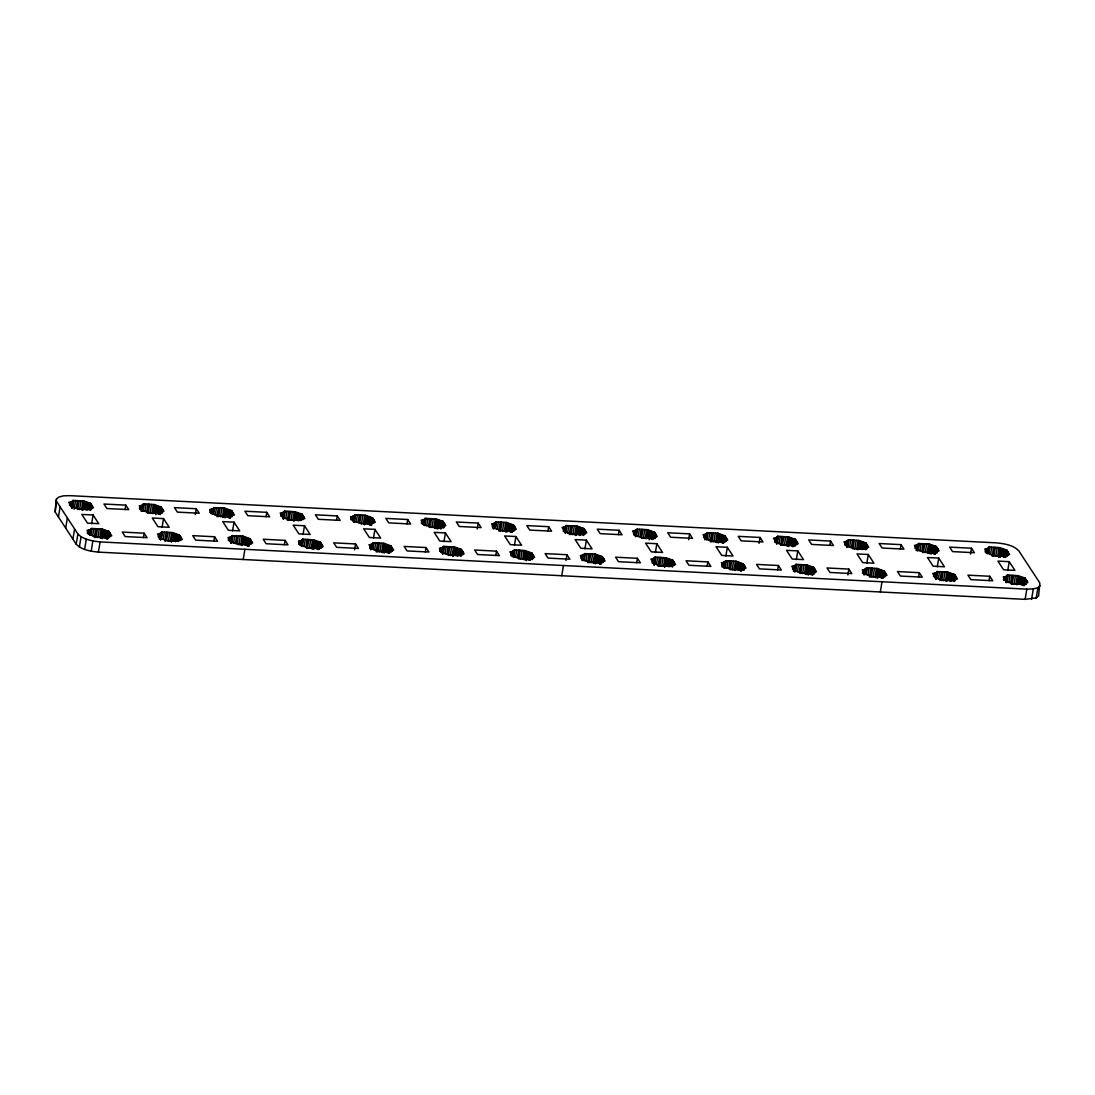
<?xml version="1.0" encoding="UTF-8"?>
<svg xmlns="http://www.w3.org/2000/svg" width="1095" height="1095" viewBox="0 0 1095 1095"><rect width="100%" height="100%" fill="white"/><g stroke="black" fill="none" stroke-linecap="round" stroke-linejoin="round"><path stroke-width="1.5" d="M56.434 499.115L55.147 511.981L76.212 544.215C81.92 550.087 90.625 551.264 98.399 552.126L1025.125 599.348L1036.24 597.925L1038.566 595.885L1039.853 583.019L1018.788 550.785C1013.08 544.913 1004.375 543.736 996.601 542.874L69.875 495.652L63.387 495.857L58.76 497.075L56.434 499.115L55.147 511.981M58.432 517.018L60.129 506.807M65.673 528.105L67.37 517.894M69.519 505.288L70.012 502.372M69.751 505.301L70.231 502.386L73.201 501.004L72.817 500.415L83.74 500.976L90.625 503.426L93.458 507.765L89.037 509.079L89.42 509.668L78.498 509.107L71.613 506.656L68.766 502.304L70.231 502.386M70.244 504.863L70.723 501.948M70.655 505.945L71.38 501.578M71.243 507.081L72.215 501.25M71.668 507.793L72.325 503.33M71.928 508.203L73.009 500.702M72.229 506.834L73.201 501.004M72.462 507.751L73.666 500.456M74.09 509.298L75.541 500.552M76.212 507.943L77.416 500.648M77.074 507.984L78.279 500.689M77.677 509.49L79.127 500.743M72.913 539.178L74.611 528.967M79.552 509.586L81.003 500.839M81.441 509.681L82.878 500.935M76.212 544.215L77.896 534.018L56.831 501.77M82.289 509.722L83.74 500.976M82.481 510.01L83.795 501.058M82.672 510.297L84.055 501.469M84.301 509.23L85.519 501.934M79.374 547.021L81.057 536.81L77.896 534.018M85.629 509.654L86.833 502.359M86.847 510.133L88.052 502.838M88.189 509.189L89.16 503.344M88.421 509.189L89.379 503.358M88.928 509.216L89.886 503.385M89.42 509.243L90.392 503.413M89.653 509.257L90.625 503.426M89.872 509.599L90.844 503.768M90.365 510.338L91.323 504.508M91.09 509.627L91.816 505.26M84.602 549.444L86.3 539.233L81.057 536.81M87.326 533.306L87.819 530.377M91.556 508.518L92.035 505.589M87.833 533.32L88.312 530.404M91.775 508.846L92.254 505.931M88.065 533.333L88.544 530.418L91.501 529.036L91.131 528.447L102.054 529.008L108.925 531.458L111.772 535.811L107.351 537.111L107.721 537.7L96.798 537.139L89.927 534.688L87.08 530.35L88.544 530.418M88.312 534.36L89.037 529.994M88.969 533.99L89.694 529.61M89.557 535.126L90.529 529.296M91.624 523.752L93.075 514.992L81.796 514.431L87.477 523.109L98.742 523.684L93.075 514.992M90.214 534.374L90.885 529.912M90.351 534.579L91.323 528.748M90.543 534.866L91.446 528.94M91.008 534.333L91.98 528.502M92.651 535.879L93.855 528.584M91.186 551.223L92.87 541.012L86.3 539.233M94.293 537.44L95.73 528.68M95.142 537.481L96.593 528.734M95.99 537.522L97.441 528.775M97.866 537.618L99.316 528.871M99.754 537.713L101.192 528.967M100.603 537.755L102.054 529.008M98.399 552.126L100.097 541.915L1026.809 589.137L1033.31 588.932L1037.923 587.714L1040.25 585.674M100.795 538.056L102.109 529.104M102.369 529.501L100.918 538.247L102.424 529.583M102.382 538.713L103.833 529.966M103.943 537.686L105.147 530.391M105.161 538.165L106.366 530.87M106.256 538.672L107.474 531.39M106.489 538.685L107.693 531.39M106.995 538.713L108.2 531.417M107.502 538.74L108.706 531.445M107.721 538.754L108.925 531.458M108.186 537.631L109.158 531.8M108.911 536.92L109.637 532.54M109.404 537.672L110.13 533.292M109.87 536.55L110.349 533.635M125.09 509.517L125.816 505.151L103.957 504.028L106.886 508.518L128.745 509.64L125.816 505.151M139.489 508.86L139.982 505.931M139.996 508.874L140.475 505.958M140.228 508.888L140.707 505.972L143.664 504.59L143.281 504.001L154.217 504.562L161.088 507.012L163.935 511.365L159.514 512.665L159.884 513.254L148.961 512.693L142.09 510.243L139.243 505.904L140.707 505.972M140.707 508.463L141.2 505.548M140.885 510.995L141.857 505.165M141.72 510.681L142.678 504.85M142.145 511.392L143.281 504.001M142.514 510.133L143.472 504.302M142.706 510.421L143.609 504.494M142.939 511.338L144.143 504.056M144.814 511.433L146.018 504.152M146.689 511.529L147.893 504.234M143.404 537.563L144.116 533.183L122.27 532.074L125.2 536.564L147.058 537.672L144.116 533.183M147.305 513.035L148.742 504.289M148.153 513.076L149.604 504.33M150.029 513.172L151.48 504.425M151.904 513.268L153.355 504.521M152.821 513.404L154.217 504.562M152.958 513.61L154.395 504.85M153.382 512.433L154.587 505.137M154.778 512.816L155.983 505.52M155.86 514.705L157.31 505.945M157.31 513.719L158.529 506.424M158.419 514.226L159.624 506.944M158.652 514.239L159.856 506.944M159.158 514.267L160.363 506.971M159.651 514.294L160.869 506.999M159.884 514.308L161.088 507.012M160.103 514.65L161.307 507.355M161.075 512.474L161.8 508.094M161.567 513.226L162.293 508.846M161.786 513.555L162.512 509.189M158.31 536.92L158.789 534.004M162.252 512.446L162.731 509.531M158.542 536.933L159.021 534.004L161.978 532.622L161.595 532.047L172.517 532.594L179.402 535.044L182.249 539.397L177.814 540.711L178.198 541.286L167.275 540.738L160.39 538.288L157.557 533.936L159.021 534.004M159.021 536.495L159.5 533.58M159.199 539.027L160.171 533.197M160.034 538.713L160.992 532.882M162.101 527.338L163.538 518.592L152.273 518.017L157.94 526.709L169.219 527.284L163.538 518.592M160.459 539.424L161.663 532.129M160.582 539.63L161.786 532.334M160.773 539.917L161.923 532.526M161.252 539.383L162.457 532.088M163.128 539.479L164.332 532.184M164.756 541.026L166.207 532.279M165.619 541.067L167.056 532.321M166.714 539.657L167.918 532.362M168.343 541.204L169.793 532.457M170.218 541.3L171.669 532.553M171.135 541.436L172.517 532.594M171.258 541.642L172.709 532.895M171.45 541.929L172.846 533.087M173.092 540.848L174.297 533.552M174.406 541.272L175.611 533.99M175.624 541.751L176.842 534.456M176.979 540.807L177.938 534.976M177.198 540.82L178.17 534.99M177.705 540.848L178.677 535.017M178.211 540.875L179.169 535.044M178.444 540.889L179.402 535.044M178.663 541.217L179.621 535.387M179.388 540.506L180.114 536.139M180.114 539.794L180.607 536.879M180.346 540.136L180.826 537.221M180.565 540.478L181.045 537.563M195.321 514.568L196.279 508.737L174.433 507.628L177.363 512.118L199.208 513.226L196.279 508.737M209.966 512.446L210.445 509.531M210.473 512.474L210.952 509.558M210.692 512.487L211.184 509.572L214.141 508.176L213.758 507.601L224.68 508.148L231.565 510.599L234.398 514.951L229.977 516.265L230.361 516.84L219.438 516.292L212.553 513.842L209.72 509.49L211.184 509.572M210.938 513.514L211.663 509.134M211.609 513.131L212.334 508.751M212.197 514.267L213.155 508.436M213.032 511.967L213.758 507.601M212.977 513.719L213.826 507.683M213.169 514.007L214.086 508.094M213.648 513.473L214.62 507.642M215.277 515.033L216.495 507.738M216.919 516.58L218.37 507.834M217.768 516.621L219.219 507.875M213.867 541.149L214.593 536.769L192.747 535.66L195.677 540.15L217.522 541.258L214.593 536.769M218.63 516.662L220.081 507.916M220.506 516.758L221.956 508.012M222.381 516.854L223.832 508.107M223.298 516.991L224.68 508.148M223.421 517.196L224.872 508.45M223.613 517.483L225.009 508.641M225.009 517.867L226.46 509.107M226.569 516.84L227.774 509.545M227.787 517.305L228.992 510.01M228.896 517.825L230.101 510.53M229.129 517.839L230.333 510.544M229.621 517.853L230.84 510.571M230.128 517.88L231.332 510.599M230.361 517.894L231.565 510.599M230.826 516.772L231.784 510.941M231.551 516.06L232.277 511.693M232.044 516.813L232.756 512.433M228.28 540.478L228.759 537.563M232.496 515.69L232.989 512.775M228.787 540.506L229.266 537.59M229.006 540.519L229.498 537.604L232.455 536.208L232.072 535.633L242.994 536.194L249.879 538.644L252.712 542.983L248.291 544.297L248.674 544.886L237.752 544.324L230.867 541.874L228.034 537.522L229.498 537.604M229.498 540.081L229.977 537.166M229.923 541.163L230.648 536.796M230.511 542.299L231.469 536.468M232.564 530.924L234.015 522.178L222.737 521.603L228.417 530.295L239.695 530.87L234.015 522.178M230.922 543.01L232.072 535.633M231.059 543.216L232.263 535.92M231.483 542.052L232.455 536.208M231.716 542.969L232.92 535.674M233.591 543.065L234.809 535.77M235.48 543.161L236.684 535.866M236.328 543.202L237.533 535.907M237.177 543.243L238.381 535.948M238.819 544.804L240.27 536.044M240.695 544.899L242.146 536.139M241.612 545.036L242.994 536.194M241.735 545.228L243.186 536.482M241.872 545.433L243.323 536.673M243.569 544.434L244.774 537.152M244.883 544.872L246.088 537.577M243.2 559.504L244.897 549.293M246.101 545.337L247.306 538.056M247.21 545.857L248.414 538.562M247.443 545.871L248.647 538.576M247.935 545.899L249.14 538.603M248.442 545.926L249.646 538.63M248.674 545.926L249.879 538.644M248.893 546.268L250.098 538.986M249.865 544.105L250.591 539.726M250.591 543.394L251.07 540.478M250.81 543.736L251.302 540.807M251.029 544.064L251.521 541.149M266.03 516.703L266.756 512.323L244.91 511.214L247.84 515.704L269.685 516.813L266.756 512.323M280.936 516.06L281.429 513.144M281.169 516.073L281.648 513.158L284.618 511.762L284.235 511.187L295.157 511.748L302.042 514.198L304.875 518.537L300.454 519.851L300.838 520.44L289.915 519.879L283.03 517.429L280.197 513.076L281.648 513.158M281.661 515.635L282.14 512.72M282.072 516.717L282.797 512.351M282.661 517.853L283.632 512.022M283.085 518.565L284.289 511.283M283.345 518.975L284.426 511.474M283.4 519.057L284.618 511.762M283.879 518.524L285.083 511.228M285.754 518.619L286.958 511.324M287.396 520.166L288.847 511.42M288.245 520.221L289.696 511.461M284.344 544.735L285.07 540.369L263.224 539.246L266.153 543.736L287.999 544.845L285.07 540.369M289.094 520.262L290.545 511.502M290.983 520.358L292.42 511.598M292.858 520.453L294.309 511.693M293.706 520.495L295.157 511.748M293.898 520.782L295.212 511.83M294.09 521.069L295.472 512.227M295.732 519.988L296.937 512.706M297.046 520.426L298.251 513.131M298.264 520.891L299.469 513.61M299.606 519.947L300.577 514.116M299.838 519.961L300.81 514.13M300.345 519.988L301.303 514.157M300.838 520.015L301.809 514.185M301.07 520.029L302.042 514.198M301.289 520.371L302.261 514.54M302.028 519.66L302.74 515.28M302.754 518.948L303.233 516.032M298.757 544.078L299.236 541.149M302.973 519.29L303.452 516.361M299.25 544.092L299.743 541.176M303.192 519.619L303.685 516.703M299.483 544.105L299.962 541.19L302.932 539.808L302.548 539.219L313.471 539.78L320.356 542.23L323.189 546.583L318.768 547.883L319.151 548.472L308.229 547.911L301.344 545.461L298.497 541.122L299.962 541.19M299.729 545.132L300.454 540.766M300.386 544.762L301.111 540.382M300.974 545.899L301.946 540.068M303.041 534.524L304.492 525.764L293.214 525.189L298.894 533.881L310.172 534.456L304.492 525.764M301.645 545.146L302.548 539.219M301.768 545.351L302.74 539.52M301.96 545.638L302.863 539.712M302.193 546.556L303.397 539.26M304.068 546.651L305.272 539.356M305.943 546.747L307.147 539.452M306.559 548.253L308.01 539.506M307.408 548.294L308.858 539.548M309.296 548.39L310.734 539.643M311.172 548.486L312.623 539.739M312.02 548.527L313.471 539.78L312.075 548.622M313.663 540.068L312.335 549.019L313.854 540.355M313.8 549.485L315.25 540.738M315.36 548.458L316.564 541.163M316.578 548.937L317.783 541.642M317.687 549.444L318.891 542.162M317.906 549.457L319.11 542.162M318.412 549.485L319.617 542.189M318.919 549.512L320.123 542.217M319.384 548.061L320.356 542.23M319.603 548.403L320.575 542.572M320.329 547.692L321.054 543.312M320.821 548.444L321.547 544.064M321.287 547.322L321.766 544.407M321.506 547.664L321.985 544.749M336.507 520.289L337.233 515.923L315.387 514.801L318.316 519.29L340.162 520.399L337.233 515.923M350.906 519.632L351.399 516.703M351.413 519.646L351.892 516.73M351.646 519.66L352.125 516.744L355.081 515.362L354.712 514.773L365.634 515.334L372.505 517.784L375.352 522.137L370.931 523.437L371.301 524.026L360.378 523.465L353.507 521.015L350.66 516.676L352.125 516.744M352.125 519.235L352.617 516.32M352.549 520.317L353.274 515.937M353.137 521.453L354.109 515.622M353.562 522.164L354.712 514.773M353.685 522.356L354.889 515.074M354.123 521.193L355.026 515.266M354.356 522.11L355.56 514.814M356.231 522.205L357.435 514.91M358.106 522.301L359.311 515.006M354.575 549.786L355.546 543.955L333.688 542.846L336.63 547.322L358.476 548.444L355.546 543.955M358.955 522.342L360.173 515.061M359.817 522.397L361.021 515.102M361.446 523.944L362.897 515.197M363.321 524.04L364.772 515.293M364.238 524.176L365.634 515.334M364.498 524.573L365.826 515.622M364.567 524.669L366.004 515.909M366.195 523.588L367.4 516.292M367.509 524.012L368.728 516.717M368.741 524.491L369.946 517.196M369.836 524.998L371.054 517.716M370.069 525.011L371.273 517.716M370.575 525.039L371.78 517.743M371.068 525.066L372.286 517.771M371.301 525.08L372.505 517.784M371.52 525.422L372.738 518.127M372.492 523.246L373.217 518.866M373.231 522.534L373.71 519.619M373.45 522.876L373.929 519.961M369.727 547.692L370.206 544.776M373.669 523.218L374.148 520.303M369.959 547.705L370.438 544.776L373.395 543.394L373.025 542.819L383.948 543.366L390.819 545.816L393.666 550.169L389.245 551.483L389.615 552.058L378.692 551.51L371.821 549.06L368.974 544.708L370.438 544.776M370.206 548.732L370.931 544.352M370.616 549.799L371.588 543.969M371.451 549.485L372.409 543.654M373.518 538.11L374.955 529.364L363.691 528.789L369.357 537.481L380.636 538.056L374.955 529.364M372.054 548.65L373.025 542.819M372.245 548.937L373.08 542.901M372.437 549.225L373.34 543.298M372.902 548.691L373.874 542.86M374.545 550.251L375.749 542.956M376.174 551.798L377.624 543.052M377.036 551.839L378.487 543.093M377.884 551.88L379.335 543.134M379.76 551.976L381.211 543.229M381.635 552.072L383.086 543.325M382.552 552.208L383.948 543.366M382.689 552.414L384.126 543.667M382.867 552.701L384.263 543.859M384.277 553.084L385.714 544.324M385.823 552.044L387.041 544.762M387.041 552.523L388.26 545.228M388.15 553.043L389.355 545.748M388.383 553.057L389.587 545.762M388.889 553.071L390.094 545.789M389.382 553.098L390.6 545.803M389.615 553.112L390.819 545.816M390.08 551.989L391.038 546.159M390.805 551.278L391.531 546.911M391.298 552.031L392.024 547.651M391.764 550.908L392.243 547.993M391.983 551.25L392.462 548.335M406.97 523.889L407.696 519.509L385.851 518.4L388.78 522.876L410.625 523.999L407.696 519.509M421.383 523.218L421.862 520.303M421.89 523.246L422.369 520.33M422.122 523.259L422.602 520.33L425.558 518.948L425.175 518.373L436.097 518.92L442.982 521.371L445.816 525.723L441.394 527.037L441.778 527.612L430.855 527.065L423.97 524.614L421.137 520.262L422.602 520.33M422.355 524.286L423.081 519.906M423.026 523.903L423.751 519.523M423.614 525.039L424.573 519.208M424.217 524.204L425.175 518.373L424.408 524.491M424.6 524.779L425.503 518.852M424.819 525.709L426.037 518.414M426.708 525.805L427.912 518.51M428.583 525.901L429.787 518.606M429.185 527.393L430.636 518.647M425.284 551.921L426.01 547.541L404.164 546.432L407.094 550.922L428.939 552.031L426.01 547.541M430.048 527.434L431.498 518.688M431.923 527.53L433.374 518.784M433.798 527.626L435.249 518.879M434.715 527.763L436.097 518.92M434.838 527.968L436.289 519.222M435.03 528.255L436.426 519.413M436.426 528.639L437.877 519.879M437.754 529.063L439.191 520.317M439.204 528.077L440.409 520.782M440.313 528.598L441.518 521.302M440.546 528.611L441.75 521.316M441.039 528.625L442.257 521.343M441.545 528.652L442.75 521.371M442.024 527.215L442.982 521.371M442.243 527.544L443.201 521.713M442.969 526.832L443.694 522.466M443.461 527.585L444.187 523.205M439.697 551.25L440.176 548.335M443.68 527.927L444.406 523.547M444.146 526.804L444.625 523.889M440.204 551.278L440.683 548.362M440.423 551.291L440.915 548.376L443.872 546.98L443.489 546.405L454.411 546.966L461.296 549.416L464.129 553.755L459.708 555.069L460.092 555.658L449.169 555.097L442.284 552.646L439.451 548.294L440.915 548.376M440.669 552.318L441.394 547.938M441.34 551.935L442.065 547.568M441.928 553.071L442.886 547.24M443.981 541.696L445.432 532.95L434.154 532.375L439.834 541.067L451.113 541.642L445.432 532.95M442.832 550.867L443.489 546.405M442.599 554.193L443.68 546.692M442.9 552.824L443.872 546.98M443.133 553.741L444.351 546.446M445.022 553.837L446.226 546.542M446.897 553.933L448.101 546.638M447.745 553.974L448.95 546.679M448.361 555.48L449.812 546.72M450.237 555.576L451.687 546.816M452.112 555.671L453.563 546.911M452.96 555.712L454.411 546.966L453.152 556M453.344 556.287L454.74 547.445M454.986 555.206L456.191 547.924M456.3 555.644L457.505 548.349M457.518 556.109L458.723 548.828M458.873 555.165L459.832 549.334M459.092 555.179L460.064 549.348M459.599 555.206L460.571 549.375M460.105 555.233L461.063 549.403M460.324 555.247L461.296 549.416M460.557 555.589L461.515 549.745M461.036 556.328L462.008 550.498M462.008 554.166L462.487 551.25M462.227 554.508L462.72 551.579M462.46 554.837L462.939 551.921M477.215 528.94L478.173 523.095L456.328 521.986L459.257 526.476L481.102 527.585L478.173 523.095M492.367 526.832L492.846 523.916M492.586 526.846L493.065 523.93L496.035 522.534L495.652 521.959L506.574 522.52L513.459 524.97L516.292 529.309L511.871 530.623L512.255 531.212L501.332 530.651L494.447 528.201L491.614 523.848L493.065 523.93M492.832 527.872L493.558 523.492M493.256 528.953L494.228 523.123M494.078 528.625L495.049 522.794M494.748 527.886L495.652 521.959M495.008 528.283L495.843 522.247M495.063 528.379L496.035 522.534M495.542 527.831L496.5 522M497.171 529.391L498.389 522.096M498.814 530.938L500.264 522.192M499.662 530.993L501.113 522.233M495.761 555.507L496.487 551.141L474.641 550.018L477.571 554.508L499.416 555.617L496.487 551.141M500.524 531.034L501.962 522.274M502.4 531.13L503.851 522.37M504.275 531.226L505.726 522.466M505.123 531.267L506.574 522.52L505.315 531.554M505.507 531.841L506.889 522.999M506.903 532.225L508.354 523.478M508.463 531.198L509.668 523.903M509.681 531.664L510.886 524.382M510.79 532.184L511.995 524.888M511.009 532.197L512.227 524.902M511.516 532.225L512.72 524.929M512.022 532.252L513.226 524.957M512.255 532.252L513.459 524.97M512.706 531.143L513.678 525.299M513.445 530.432L514.171 526.052M513.925 531.171L514.65 526.804M514.39 530.062L514.869 527.133M514.609 530.391L515.102 527.475M510.9 554.878L511.379 551.962L514.349 550.58L513.966 549.991L524.888 550.552L531.773 553.002L534.606 557.341L530.185 558.655L530.569 559.244L519.646 558.683L512.761 556.233L509.928 551.894L511.379 551.962M511.146 555.904L511.871 551.524M511.817 555.521L512.528 551.155M512.392 556.671L513.363 550.826M514.458 545.296L515.909 536.536L504.631 535.961L510.311 544.653L521.59 545.228L515.909 536.536M513.062 555.918L513.719 551.456M513.185 556.123L513.911 551.743M513.377 556.411L514.28 550.484M513.61 557.328L514.814 550.032M515.485 557.423L516.689 550.128M517.36 557.519L518.578 550.224M518.222 557.56L519.427 550.279M518.825 559.066L520.276 550.32M520.714 559.162L522.151 550.415M522.589 559.258L524.04 550.511M523.492 559.394L524.888 550.552M523.629 559.586L525.08 550.84M524.067 558.423L525.271 551.127M525.217 560.257L526.668 551.51M526.531 560.695L527.982 551.935M527.995 559.709L529.2 552.414M529.104 560.216L530.308 552.934M529.323 560.229L530.541 552.934M529.829 560.257L531.034 552.961M530.336 560.284L531.54 552.989M530.801 558.833L531.773 553.002M531.02 559.175L531.992 553.345M531.759 558.464L532.485 554.084M532.238 559.216L532.964 554.837M532.457 559.545L533.183 555.179M532.923 558.436L533.416 555.521M547.924 531.061L548.65 526.695L526.804 525.573L529.734 530.062L551.579 531.171L548.65 526.695M563.309 531.458L564.034 527.092L566.498 526.134L566.129 525.545L577.051 526.106L583.922 528.557L586.769 532.895L582.348 534.209L582.732 534.798L571.795 534.237L564.924 531.787L562.077 527.448L564.034 527.092M563.966 531.089L564.692 526.709M564.555 532.225L565.526 526.38M565.458 530.021L566.129 525.545M565.595 530.213L566.32 525.846M565.294 533.429L566.443 526.038M565.773 532.882L566.977 525.586M567.648 532.978L568.852 525.682M561.762 575.737L563.46 565.526M569.29 534.538L570.728 525.778M565.992 560.558L566.964 554.727L545.118 553.618L548.047 558.094L569.893 559.216L566.964 554.727M570.385 533.114L571.59 525.833M570.988 534.62L572.439 525.874M572.863 534.716L574.314 525.97M574.752 534.812L576.189 526.065M575.655 534.949L577.051 526.106M577.243 526.394L575.915 535.346L577.435 526.681M577.612 534.36L578.831 527.065M578.94 534.784L580.145 527.489M580.158 535.263L581.363 527.968M581.5 534.319L582.472 528.488M581.732 534.333L582.691 528.488M582.239 534.346L583.197 528.515M582.732 534.374L583.703 528.543M582.964 534.387L583.922 528.557M583.183 534.73L584.155 528.899M583.676 535.482L584.634 529.638M584.648 533.306L585.127 530.391M584.867 533.648L585.346 530.733M581.144 558.464L581.623 555.548M585.086 533.99L585.565 531.075M581.377 558.477L581.856 555.548L584.812 554.166L584.443 553.591L595.365 554.138L602.236 556.588L605.083 560.941L600.662 562.255L601.032 562.83L590.109 562.283L583.238 559.819L580.391 555.48L581.856 555.548M581.623 559.49L582.348 555.124M582.047 560.572L583.005 554.741M582.868 560.257L583.84 554.426M584.935 548.882L586.386 540.136L575.108 539.561L580.788 548.253L592.053 548.828L586.386 540.136M583.662 559.709L584.634 553.878M583.854 559.997L584.757 554.07M584.087 560.914L585.291 553.632M585.962 561.01L587.166 553.728M587.591 562.57L589.042 553.824M588.453 562.611L589.904 553.865M589.302 562.652L590.752 553.906M591.177 562.748L592.628 554.002M593.066 562.844L594.503 554.097M593.969 562.981L595.365 554.138M594.106 563.186L595.557 554.426M594.298 563.473L595.68 554.631M595.694 563.857L597.131 555.097M597.24 562.816L598.459 555.535M598.472 563.295L599.677 556M599.567 563.815L600.785 556.52M599.8 563.815L601.004 556.534M600.306 563.843L601.511 556.561M600.813 563.87L602.017 556.575M601.032 563.884L602.236 556.588M601.497 562.762L602.469 556.931M602.223 562.05L602.948 557.683M602.715 562.803L603.441 558.423M603.181 561.68L603.66 558.765M603.4 562.022L603.879 559.107M618.401 534.661L619.127 530.281L597.268 529.172L600.197 533.648L622.056 534.771L619.127 530.281M633.54 534.032L634.019 531.102L636.975 529.72L636.592 529.145L647.515 529.693L654.399 532.143L657.246 536.495L652.812 537.809L653.195 538.384L642.272 537.837L635.387 535.373L632.554 531.034L634.019 531.102M633.786 535.044L634.511 530.678M634.443 534.675L635.168 530.295M635.032 535.811L635.99 529.98M635.634 534.976L636.359 530.596M635.579 536.728L636.414 530.692M636.017 535.551L636.92 529.624M636.25 536.482L637.454 529.186M638.125 536.577L639.329 529.282M640 536.659L641.205 529.378M640.849 536.714L642.053 529.419M636.715 562.693L637.427 558.313L615.582 557.204L618.511 561.694L640.356 562.803L637.427 558.313M641.465 538.206L642.916 529.46M643.34 538.302L644.791 529.556M645.215 538.398L646.666 529.651M646.132 538.535L647.515 529.693M646.269 538.74L647.706 529.98M646.693 537.563L647.843 530.185M648.089 537.946L649.294 530.651M649.171 539.835L650.608 531.089M650.622 538.849L651.84 531.554M651.73 539.37L652.935 532.074M651.963 539.37L653.167 532.088M652.469 539.397L653.674 532.115M652.962 539.424L654.18 532.129M653.441 537.987L654.399 532.143M653.66 538.316L654.618 532.485M654.386 537.604L655.111 533.238M654.878 538.357L655.604 533.977M655.097 538.699L655.823 534.319M655.563 537.577L656.042 534.661M652.1 563.09L652.812 558.71L655.289 557.752L654.906 557.177L665.828 557.738L672.713 560.188L675.56 564.527L671.125 565.841L671.509 566.43L660.586 565.869L653.701 563.419L650.868 559.066L652.812 558.71M652.757 562.707L653.482 558.327M653.345 563.843L654.304 558.012M655.399 552.469L656.849 543.722L645.585 543.147L651.251 551.839L662.53 552.414L656.849 543.722M654.249 561.639L654.906 557.177M654.03 564.952L655.097 557.464M654.085 565.047L655.289 557.752M654.564 564.514L655.768 557.218M656.439 564.609L657.643 557.314M658.068 566.156L659.518 557.41M658.93 566.211L660.367 557.451M659.779 566.252L661.229 557.492M661.654 566.348L663.105 557.588M663.529 566.443L664.98 557.683M664.391 566.485L665.828 557.738L664.569 566.772M664.761 567.059L666.157 558.217M666.403 565.978L667.608 558.696M667.717 566.416L668.922 559.121M668.936 566.881L670.154 559.6M670.291 565.937L671.249 560.106M670.51 565.951L671.481 560.12M671.016 565.978L671.988 560.147M671.522 566.005L672.481 560.175M671.755 566.019L672.713 560.188M671.974 566.361L672.932 560.517M672.453 567.1L673.425 561.27M673.425 564.938L673.918 562.022M673.658 565.266L674.137 562.351M673.877 565.609L674.356 562.693M688.632 539.712L689.59 533.867L667.745 532.759L670.674 537.248L692.519 538.357L689.59 533.867M703.784 537.604L704.263 534.688M704.003 537.618L704.496 534.702L707.452 533.306L707.069 532.731L717.991 533.292L724.876 535.742L727.71 540.081L723.289 541.395L723.672 541.984L712.749 541.423L705.864 538.973L703.031 534.62L704.496 534.702M704.496 537.18L704.975 534.264M704.674 539.726L705.645 533.881M705.509 539.397L706.467 533.566M707.26 533.019L706.426 539.055L707.452 533.306M706.713 540.068L707.918 532.772M708.588 540.163L709.806 532.868M710.231 541.71L711.682 532.964M711.079 541.765L712.53 533.005M707.178 566.279L707.904 561.913L686.059 560.791L688.988 565.28L710.833 566.389L707.904 561.913M711.942 541.806L713.393 533.046M713.817 541.902L715.268 533.142M715.692 541.998L717.143 533.238M716.541 542.039L717.991 533.292M716.732 542.326L718.06 533.375M716.924 542.614L718.32 533.771M718.32 542.997L719.771 534.25M719.88 541.97L721.085 534.675M721.099 542.436L722.303 535.154M722.207 542.956L723.412 535.66M722.44 542.969L723.644 535.674M722.933 542.997L724.151 535.701M723.439 543.024L724.644 535.729M723.672 543.024L724.876 535.742M724.137 541.915L725.095 536.071M724.863 541.204L725.588 536.824M725.342 541.943L726.067 537.577M725.807 540.82L726.3 537.905M722.098 565.636L722.577 562.721M726.04 541.163L726.519 538.247M722.084 567.114L722.809 562.734L725.766 561.352L725.383 560.763L736.305 561.324L743.19 563.774L746.023 568.113L741.602 569.427L741.986 570.016L731.063 569.455L724.178 567.005L721.345 562.666L722.809 562.734M722.563 566.676L723.289 562.296M723.234 566.293L723.959 561.927M723.809 567.443L724.78 561.598M725.875 556.068L727.326 547.308L716.048 546.733L721.728 555.425L733.007 556L727.326 547.308M724.233 568.154L725.136 562.228M724.37 568.346L725.574 561.051M724.794 567.183L725.698 561.256M725.027 568.1L726.231 560.804M726.902 568.195L728.12 560.9M728.791 568.291L729.995 560.996M729.64 568.332L730.844 561.051M730.255 569.838L731.693 561.092M732.131 569.934L733.582 561.188M734.006 570.03L735.457 561.283M734.923 570.166L736.305 561.324M736.497 561.612L735.183 570.563L736.689 561.899M736.88 569.578L738.085 562.283M738.194 570.002L739.399 562.707M739.412 570.481L740.617 563.186M740.521 570.988L741.726 563.692M740.754 571.001L741.958 563.706M741.247 571.029L742.451 563.733M741.999 569.592L742.957 563.761M742.218 569.605L743.19 563.774M742.437 569.947L743.409 564.117M743.177 569.236L743.902 564.856M743.656 569.989L744.381 565.609M743.888 570.317L744.614 565.951M744.34 569.208L744.833 566.279M759.095 543.298L760.067 537.467L738.222 536.345L741.151 540.834L762.996 541.943L760.067 537.467M774.726 542.23L775.452 537.85L777.929 536.906L777.546 536.317L788.468 536.879L795.353 539.329L798.187 543.667L793.765 544.981L794.149 545.57L783.226 545.009L776.341 542.559L773.508 538.22L775.452 537.85M775.383 541.847L776.109 537.481M775.972 542.997L776.944 537.152M776.875 540.793L777.546 536.317M777.012 540.985L777.737 536.605M776.711 544.188L777.861 536.81M777.19 543.654L778.394 536.358M779.065 543.75L780.27 536.454M780.708 545.31L782.159 536.55M781.556 545.351L783.007 536.605M777.655 569.879L778.381 565.499L756.535 564.39L759.465 568.866L781.31 569.989L778.381 565.499M782.405 545.392L783.856 536.646M784.294 545.488L785.731 536.742M786.169 545.584L787.62 536.837M787.072 545.721L788.468 536.879M788.66 537.166L787.332 546.118L788.852 537.453M788.797 546.583L790.248 537.837M790.357 545.556L791.562 538.261M791.576 546.035L792.78 538.74M792.684 546.542L793.889 539.26M792.903 546.556L794.121 539.26M793.41 546.583L794.614 539.287M794.149 545.146L795.121 539.315M794.381 545.159L795.353 539.329M794.6 545.502L795.572 539.671M795.093 546.254L796.051 540.41M796.065 544.078L796.544 541.163M796.284 544.42L796.763 541.505M796.503 544.762L796.996 541.847M792.561 569.236L793.054 566.32M792.794 569.236L793.273 566.32L796.243 564.938L795.86 564.363L806.782 564.91L813.667 567.361L816.5 571.713L812.079 573.027L812.463 573.602L801.54 573.041L794.655 570.591L791.808 566.252L793.273 566.32M793.286 568.811L793.765 565.896M793.464 571.344L794.422 565.513M794.286 571.029L795.257 565.198M796.352 559.654L797.803 550.908L786.525 550.333L792.205 559.025L803.47 559.6L797.803 550.908M794.655 571.645L795.134 568.729M794.71 571.741L795.914 564.445M795.271 570.769L796.174 564.842M795.504 571.686L796.708 564.404M797.379 571.782L798.584 564.5M799.254 571.877L800.459 564.596M799.87 573.383L801.321 564.637M800.719 573.424L802.17 564.678M802.594 573.52L804.045 564.774M804.483 573.616L805.92 564.869M805.386 573.753L806.782 564.91M805.523 573.958L806.974 565.198M805.715 574.245L807.097 565.403M807.111 574.629L808.562 565.869M808.425 575.053L809.876 566.307M809.889 574.067L811.094 566.772M810.998 574.588L812.203 567.292M811.217 574.588L812.422 567.306M811.723 574.615L812.928 567.333M812.23 574.642L813.434 567.347M812.449 574.656L813.667 567.361M812.682 574.998L813.886 567.703M813.64 572.822L814.365 568.456M814.132 573.575L814.858 569.195M814.351 573.917L815.077 569.537M814.817 572.794L815.296 569.879M829.818 545.433L830.544 541.053L808.699 539.944L811.628 544.42L833.473 545.543L830.544 541.053M844.724 544.79L845.203 541.874M844.957 544.804L845.436 541.874L848.392 540.492L848.023 539.917L858.945 540.465L865.816 542.915L868.663 547.267L864.242 548.581L864.612 549.156L853.689 548.609L846.818 546.145L843.971 541.806L845.436 541.874M845.436 544.366L845.929 541.45M845.86 545.447L846.586 541.067M846.449 546.583L847.42 540.752M847.051 545.748L847.776 541.368M846.996 547.5L848.201 540.205M847.434 546.323L848.338 540.396M847.667 547.24L848.871 539.958M849.542 547.336L850.747 540.054M851.417 547.432L852.622 540.15M852.266 547.486L853.484 540.191M847.886 574.93L848.858 569.085L826.999 567.976L829.942 572.466L851.787 573.575L848.858 569.085M852.882 548.978L854.333 540.232M854.757 549.074L856.208 540.328M856.632 549.17L858.083 540.424M857.549 549.307L858.945 540.465M857.686 549.512L859.137 540.752M857.878 549.799L859.26 540.957M859.507 548.718L860.711 541.423M860.821 549.142L862.039 541.861M862.052 549.622L863.257 542.326M863.394 548.677L864.366 542.846M863.626 548.691L864.585 542.86M864.119 548.718L865.091 542.887M864.626 548.746L865.597 542.901M864.858 548.746L865.816 542.915M865.077 549.088L866.049 543.257M865.57 549.841L866.528 544.01M866.296 549.129L867.021 544.749M862.531 572.794L863.024 569.879M866.515 549.471L867.24 545.091M866.98 548.349L867.459 545.433M863.038 572.822L863.517 569.906M863.271 572.836L863.75 569.92L866.706 568.524L866.323 567.949L877.259 568.51L884.13 570.96L886.977 575.299L882.556 576.613L882.926 577.188L872.003 576.641L865.132 574.191L862.285 569.838L863.75 569.92M863.517 573.862L864.242 569.482M863.928 574.943L864.899 569.099M864.763 574.615L865.721 568.784M866.829 563.241L868.267 554.494L857.002 553.919L862.668 562.611L873.947 563.186L868.267 554.494M865.666 572.411L866.323 567.949M865.68 574.273L866.515 568.237M865.748 574.369L866.706 568.524M866.213 573.821L867.185 567.99M867.856 575.381L869.06 568.086M869.485 576.928L870.936 568.182M870.347 576.969L871.798 568.223M871.196 577.024L872.647 568.264M873.071 577.12L874.522 568.36M874.946 577.216L876.397 568.456M875.808 577.257L877.259 568.51M876 577.544L877.314 568.592M876.178 577.832L877.574 568.989M877.574 578.215L879.025 569.468M879.134 577.188L880.353 569.893M880.353 577.654L881.571 570.372M881.461 578.174L882.666 570.878M881.694 578.187L882.898 570.892M882.2 578.215L883.405 570.919M880.325 591.971L882.009 581.76M882.693 578.228L883.911 570.947M882.926 578.242L884.13 570.96M883.391 577.133L884.349 571.289M884.117 576.422L884.842 572.042M884.609 577.161L885.335 572.794M885.075 576.038L885.554 573.123M900.282 549.019L901.007 544.639L879.162 543.531L882.091 548.02L903.936 549.129L901.007 544.639M915.201 548.376L915.68 545.461M915.42 548.39L915.913 545.474L918.869 544.078L918.486 543.503L929.409 544.064L936.293 546.514L939.127 550.853L934.706 552.167L935.089 552.742L924.166 552.195L917.281 549.745L914.448 545.392L915.913 545.474M915.913 547.952L916.392 545.036M916.091 550.498L917.062 544.653M916.926 550.169L917.884 544.338M917.336 550.881L918.554 543.599M918.678 543.791L917.843 549.827L918.869 544.078M918.13 550.84L919.348 543.544M920.019 550.936L921.223 543.64M921.894 551.031L923.099 543.736M918.595 577.051L919.321 572.685L897.476 571.563L900.405 576.052L922.25 577.161L919.321 572.685M922.496 552.537L923.947 543.777M923.359 552.578L924.81 543.818M925.234 552.674L926.685 543.914M927.109 552.77L928.56 544.01M927.958 552.811L929.409 544.064M928.149 553.098L929.477 544.147M928.341 553.386L929.737 544.543M929.737 553.769L931.188 545.023M931.051 554.193L932.502 545.447M932.516 553.208L933.72 545.926M933.624 553.728L934.829 546.432M933.857 553.741L935.062 546.446M934.35 553.769L935.568 546.473M934.856 553.796L936.061 546.501M935.089 553.796L936.293 546.514M935.308 554.138L936.512 546.843M936.28 551.976L937.005 547.596M936.772 552.715L937.498 548.349M936.991 553.057L937.717 548.677M933.515 576.408L933.994 573.493M937.457 551.935L937.936 549.019M933.734 576.422L934.227 573.506L937.183 572.124L936.8 571.535L947.722 572.096L954.607 574.546L957.441 578.885L953.02 580.199L953.403 580.788L942.48 580.227L935.595 577.777L932.762 573.438L934.227 573.506M934.227 575.997L934.706 573.068M934.651 577.065L935.376 572.699M935.239 578.215L936.198 572.37M937.293 566.84L938.743 558.08L927.465 557.506L933.145 566.197L944.424 566.772L938.743 558.08M935.65 578.926L936.321 574.451M935.787 579.118L936.991 571.823M935.979 579.406L937.128 572.028M936.444 578.872L937.662 571.576M938.333 578.968L939.537 571.672M939.962 580.528L941.413 571.768M941.057 579.104L942.261 571.809M941.673 580.61L943.123 571.864M943.548 580.706L944.999 571.96M945.423 580.802L946.874 572.055M946.34 580.939L947.722 572.096M947.914 572.384L946.6 581.336L948.106 572.671M948.297 580.35L949.502 573.055M949.611 580.774L950.816 573.479M950.83 581.253L952.034 573.958M952.185 580.309L953.143 574.464M952.404 580.323L953.375 574.478M952.91 580.336L953.882 574.505M953.416 580.364L954.375 574.533M953.635 580.377L954.607 574.546M953.868 580.72L954.826 574.889M954.347 581.459L955.319 575.628M955.086 580.747L955.798 576.381M955.538 579.638L956.031 576.723M955.771 579.98L956.25 577.051M970.512 554.07L971.484 548.239L949.639 547.117L952.568 551.606L974.413 552.715L971.484 548.239M985.171 551.935L985.651 549.019M985.664 551.962L986.157 549.047M985.897 551.976L986.376 549.06L989.346 547.678L988.963 547.089L999.886 547.651L1006.77 550.101L1009.604 554.44L1005.183 555.754L1005.566 556.342L994.643 555.781L987.758 553.331L984.925 548.992L986.376 549.06M986.143 553.002L986.869 548.622M986.814 552.619L987.539 548.253M987.389 553.769L988.361 547.924M988.292 551.551L988.963 547.089M988.183 553.221L989.155 547.377M988.374 553.509L989.278 547.582M988.853 552.975L989.812 547.13M990.482 554.522L991.7 547.226M992.125 556.082L993.576 547.322M992.973 556.123L994.424 547.377M989.072 580.651L989.798 576.271L967.953 575.162L970.882 579.638L992.727 580.761L989.798 576.271M993.836 556.164L995.273 547.418M995.711 556.26L997.162 547.514M997.586 556.356L999.037 547.609M998.503 556.493L999.886 547.651M998.763 556.89L1000.077 547.938M998.818 556.985L1000.269 548.225M1000.214 557.355L1001.665 548.609M1001.774 556.328L1002.979 549.033M1002.993 556.808L1004.197 549.512M1004.101 557.314L1005.306 550.018M1004.32 557.328L1005.538 550.032M1004.827 557.355L1006.031 550.06M1005.333 557.382L1006.538 550.087M1005.566 557.396L1006.77 550.101M1006.018 556.274L1006.989 550.443M1006.757 555.562L1007.482 551.182M1003.485 579.98L1003.964 577.065M1007.236 556.315L1007.961 551.935M1007.701 555.192L1008.18 552.277M1003.978 580.008L1004.471 577.079M1004.211 580.008L1004.69 577.092L1007.66 575.71L1007.277 575.121L1018.199 575.683L1025.084 578.133L1027.918 582.485L1023.496 583.799L1023.88 584.374L1012.957 583.813L1006.072 581.363L1003.239 577.024L1004.69 577.092M1004.704 579.583L1005.183 576.668M1005.128 580.665L1005.84 576.285M1005.703 581.801L1006.675 575.97M1007.77 570.427L1009.22 561.68L997.942 561.105L1003.622 569.797L1014.901 570.372L1009.22 561.68M1006.072 582.417L1007.277 575.121M1006.264 582.704L1007.332 575.217M1006.688 581.541L1007.592 575.614M1006.921 582.458L1008.125 575.176M1008.796 582.554L1010.001 575.272M1010.671 582.649L1011.889 575.368M1011.287 584.155L1012.738 575.409M1012.136 584.196L1013.587 575.45M1014.025 584.292L1015.462 575.546M1015.9 584.388L1017.351 575.641M1016.803 584.525L1018.199 575.683M1016.94 584.73L1018.391 575.97M1017.378 583.553L1018.514 576.175M1018.774 583.936L1019.979 576.641M1020.088 584.36L1021.293 577.079M1021.306 584.839L1022.511 577.544M1022.415 585.36L1023.62 578.064M1022.634 585.36L1023.852 578.078M1023.141 585.387L1024.345 578.092M1023.647 585.414L1024.852 578.119M1023.866 585.428L1025.084 578.133M1024.099 585.77L1025.303 578.475M1025.071 583.594L1025.796 579.228M1025.55 584.347L1026.275 579.967M1025.769 584.689L1026.494 580.309M1026.234 583.567L1026.727 580.651M1025.125 599.348L1026.809 589.137M1031.613 599.143L1033.31 588.932M1036.24 597.925L1037.923 587.714M92.87 541.012L100.097 541.915"/></g></svg>
